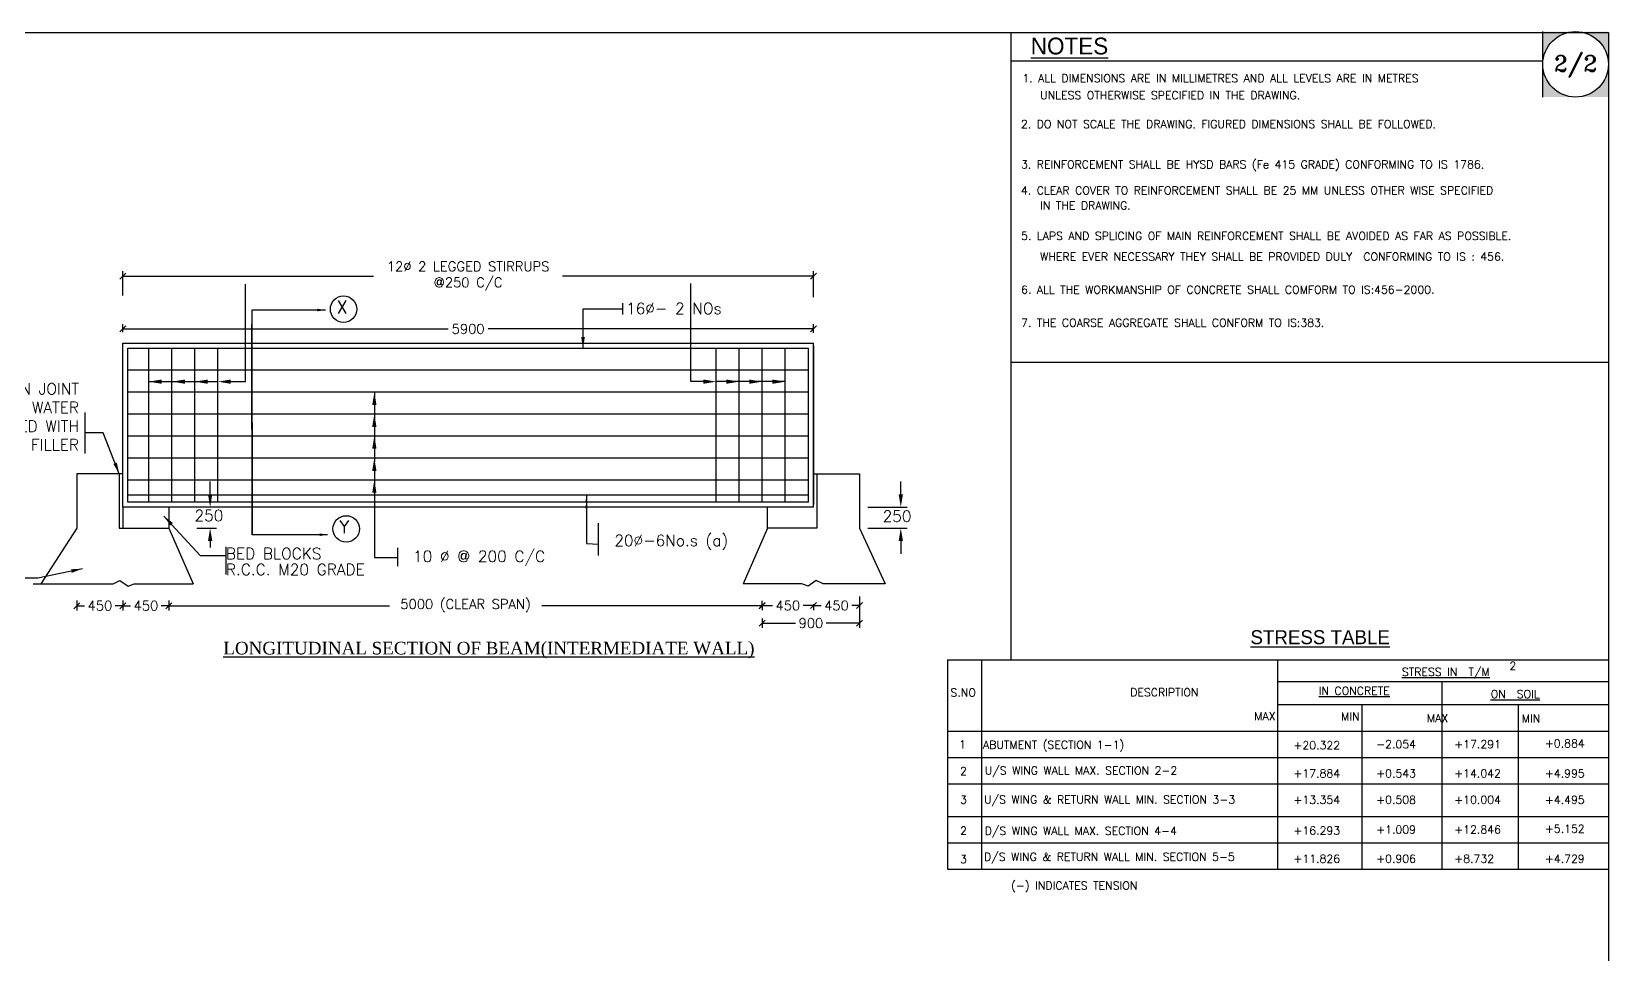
# Model space of a CAD drawing. Header units: inches. Extents: x 103704 to 190976, y -124356 to 89240.
# Drawn here: x 166350 to 190976, y -109412 to -94999 of the extents above; entities that cross this region are included whole.
import ezdxf

# ---------------------------------------------------------------- set-up
doc = ezdxf.new("R2010")
doc.units = ezdxf.units.IN
doc.header["$LTSCALE"] = 100
doc.header["$MEASUREMENT"] = 0
doc.header["$PDMODE"] = 3
for name, color, linetype in [('Dim', 7, 'Continuous'), ('ren', 7, 'Continuous'), ('Text', 7, 'Continuous')]:
    doc.layers.add(name, color=color, linetype=linetype)
doc.styles.add('ARIAL', font='times.ttf')
doc.styles.add('ROMANS', font='romans')
doc.styles.add('ROMANT', font='romant')
doc.styles.get("Standard").update_dxf_attribs({"font": ''})
doc.styles.get('Standard').set_extended_font_data('Univers Extended')
doc.dimstyles.new('ISO-25', dxfattribs={"dimscale": 50, "dimtxt": 2.5, "dimasz": 2.5, "dimexe": 1.25, "dimexo": 0.625, "dimtad": 1, "dimtxsty": 'ROMANS', "dimcen": 2.5, "dimadec": 0, "dimazin": 0, "dimtfac": 1, "dimtmove": 0, "dimatfit": 3, "dimfxl": 1, "dimarcsym": 0})
doc.dimstyles.new('Raj-75', dxfattribs={"dimscale": 75, "dimtxt": 2, "dimasz": 1.25, "dimexe": 1, "dimexo": 0.625, "dimtad": 0, "dimtxsty": 'ROMANS', "dimblk": 'OBLIQUE', "dimcen": 1.25, "dimclrd": 256, "dimclre": 256, "dimclrt": 256, "dimadec": 0, "dimazin": 0, "dimtfac": 1, "dimtmove": 1, "dimatfit": 3, "dimfxl": 1, "dimlwd": -1, "dimlwe": -1, "dimarcsym": 0})

# ---------------------------------------------------------------- blocks, each defined once
blk = doc.blocks.new('_Oblique')
at = {"color": 0, "linetype": 'ByBlock', "lineweight": -2}
blk.add_line((-0.5, -0.5), (0.5, 0.5), dxfattribs=at)
blk = doc.blocks.new('*D205')
at = {"layer": 'Defpoints', "color": 0, "transparency": 16777216}
for p in [(167058, -103838), (167778, -103838), (167778, -103965)]:
    blk.add_point(p, dxfattribs=at)
at = {"layer": 'Dim', "transparency": 16777216}
for p, q in [((167058, -103885), (167058, -104040)), ((167778, -103885), (167778, -104040)), ((167058, -103965), (167179, -103965)), ((167778, -103965), (167658, -103965))]:
    blk.add_line(p, q, dxfattribs=at)
at = {"layer": 'Dim', "transparency": 16777216, "xscale": 93.75, "yscale": 93.75, "zscale": 93.75, "rotation": 180}
blk.add_blockref('_Oblique', (167058, -103965), dxfattribs=at)
at = {"layer": 'Dim', "transparency": 16777216, "xscale": 93.75, "yscale": 93.75, "zscale": 93.75}
blk.add_blockref('_Oblique', (167778, -103965), dxfattribs=at)
at = {"layer": 'Dim', "transparency": 16777216, "insert": (167418, -103965), "char_height": 150, "attachment_point": 5, "style": 'ROMANS'}
blk.add_mtext('450', dxfattribs=at)
blk = doc.blocks.new('*D206')
at = {"layer": 'Defpoints', "color": 0, "transparency": 16777216}
for p in [(167778, -103863), (168495, -103838), (168495, -103965)]:
    blk.add_point(p, dxfattribs=at)
at = {"layer": 'Dim', "transparency": 16777216}
for p, q in [((167778, -103910), (167778, -104040)), ((168495, -103885), (168495, -104040)), ((167778, -103965), (167897, -103965)), ((168495, -103965), (168377, -103965))]:
    blk.add_line(p, q, dxfattribs=at)
at = {"layer": 'Dim', "transparency": 16777216, "xscale": 93.75, "yscale": 93.75, "zscale": 93.75, "rotation": 180}
blk.add_blockref('_Oblique', (167778, -103965), dxfattribs=at)
at = {"layer": 'Dim', "transparency": 16777216, "xscale": 93.75, "yscale": 93.75, "zscale": 93.75}
blk.add_blockref('_Oblique', (168495, -103965), dxfattribs=at)
at = {"layer": 'Dim', "transparency": 16777216, "insert": (168137, -103965), "char_height": 150, "attachment_point": 5, "style": 'ROMANS'}
blk.add_mtext('450', dxfattribs=at)
blk = doc.blocks.new('*D207')
at = {"layer": 'Defpoints', "color": 0, "transparency": 16777216}
for p in [(178561, -103897), (177761, -103928), (178561, -103962)]:
    blk.add_point(p, dxfattribs=at)
at = {"layer": 'Dim', "transparency": 16777216}
for p, q in [((177761, -103962), (177921, -103962)), ((177761, -103975), (177761, -104037)), ((178561, -103962), (178401, -103962)), ((178561, -103944), (178561, -104037))]:
    blk.add_line(p, q, dxfattribs=at)
at = {"layer": 'Dim', "transparency": 16777216, "xscale": 93.75, "yscale": 93.75, "zscale": 93.75, "rotation": 180}
blk.add_blockref('_Oblique', (177761, -103962), dxfattribs=at)
at = {"layer": 'Dim', "transparency": 16777216, "xscale": 93.75, "yscale": 93.75, "zscale": 93.75}
blk.add_blockref('_Oblique', (178561, -103962), dxfattribs=at)
at = {"layer": 'Dim', "transparency": 16777216, "insert": (178161, -103962), "char_height": 150, "attachment_point": 5, "style": 'ROMANS'}
blk.add_mtext('450', dxfattribs=at)
blk = doc.blocks.new('*D208')
at = {"layer": 'Defpoints', "color": 0, "transparency": 16777216}
for p in [(178561, -103897), (179281, -103777), (179281, -103962)]:
    blk.add_point(p, dxfattribs=at)
at = {"layer": 'Dim', "transparency": 16777216}
for p, q in [((179281, -103824), (179281, -104037)), ((178561, -103944), (178561, -104037)), ((178561, -103962), (178681, -103962)), ((179281, -103962), (179161, -103962))]:
    blk.add_line(p, q, dxfattribs=at)
at = {"layer": 'Dim', "transparency": 16777216, "xscale": 93.75, "yscale": 93.75, "zscale": 93.75, "rotation": 180}
blk.add_blockref('_Oblique', (178561, -103962), dxfattribs=at)
at = {"layer": 'Dim', "transparency": 16777216, "xscale": 93.75, "yscale": 93.75, "zscale": 93.75}
blk.add_blockref('_Oblique', (179281, -103962), dxfattribs=at)
at = {"layer": 'Dim', "transparency": 16777216, "insert": (178921, -103962), "char_height": 150, "attachment_point": 5, "style": 'ROMANS'}
blk.add_mtext('450', dxfattribs=at)
blk = doc.blocks.new('*D209')
at = {"layer": 'Defpoints', "color": 0, "transparency": 16777216}
for p in [(168495, -103965), (177761, -103965), (177761, -104030)]:
    blk.add_point(p, dxfattribs=at)
at = {"layer": 'Dim', "transparency": 16777216}
for p, q in [((177761, -103983), (177761, -103890)), ((168495, -103965), (171938, -103965)), ((168495, -104012), (168495, -104040)), ((177761, -103965), (174318, -103965))]:
    blk.add_line(p, q, dxfattribs=at)
at = {"layer": 'Dim', "transparency": 16777216, "xscale": 93.75, "yscale": 93.75, "zscale": 93.75, "rotation": 180}
blk.add_blockref('_Oblique', (168495, -103965), dxfattribs=at)
at = {"layer": 'Dim', "transparency": 16777216, "xscale": 93.75, "yscale": 93.75, "zscale": 93.75}
blk.add_blockref('_Oblique', (177761, -103965), dxfattribs=at)
at = {"layer": 'Dim', "transparency": 16777216, "insert": (173128, -103965), "char_height": 150, "attachment_point": 5, "style": 'ROMANS'}
blk.add_mtext('5000 (CLEAR SPAN)', dxfattribs=at)
blk = doc.blocks.new('*D210')
at = {"layer": 'Defpoints', "color": 0, "transparency": 16777216}
for p in [(177761, -104119), (179281, -103954), (179281, -104236)]:
    blk.add_point(p, dxfattribs=at)
at = {"layer": 'Dim', "transparency": 16777216}
for p, q in [((179281, -104001), (179281, -104311)), ((177761, -104165), (177761, -104311)), ((177761, -104236), (178281, -104236)), ((179281, -104236), (178761, -104236))]:
    blk.add_line(p, q, dxfattribs=at)
at = {"layer": 'Dim', "transparency": 16777216, "xscale": 93.75, "yscale": 93.75, "zscale": 93.75, "rotation": 180}
blk.add_blockref('_Oblique', (177761, -104236), dxfattribs=at)
at = {"layer": 'Dim', "transparency": 16777216, "xscale": 93.75, "yscale": 93.75, "zscale": 93.75}
blk.add_blockref('_Oblique', (179281, -104236), dxfattribs=at)
at = {"layer": 'Dim', "transparency": 16777216, "insert": (178521, -104236), "char_height": 150, "attachment_point": 5, "style": 'ROMANS'}
blk.add_mtext('900', dxfattribs=at)
blk = doc.blocks.new('*D211')
at = {"layer": 'Defpoints', "color": 0, "transparency": 16777216}
for p in [(167775, -98817), (167775, -99166), (178561, -99192)]:
    blk.add_point(p, dxfattribs=at)
at = {"layer": 'Dim', "transparency": 16777216}
for p, q in [((167775, -99119), (167775, -98742)), ((178561, -99145), (178561, -98742)), ((167775, -98817), (171693, -98817)), ((178561, -98817), (174644, -98817))]:
    blk.add_line(p, q, dxfattribs=at)
at = {"layer": 'Dim', "transparency": 16777216, "xscale": 93.75, "yscale": 93.75, "zscale": 93.75, "rotation": 180}
blk.add_blockref('_Oblique', (167775, -98817), dxfattribs=at)
at = {"layer": 'Dim', "transparency": 16777216, "xscale": 93.75, "yscale": 93.75, "zscale": 93.75}
blk.add_blockref('_Oblique', (178561, -98817), dxfattribs=at)
at = {"layer": 'Dim', "transparency": 16777216, "insert": (173168, -98817), "char_height": 150, "attachment_point": 5, "style": 'ROMANS'}
blk.add_mtext('12%%C 2 LEGGED STIRRUPS\\P@250 C/C ', dxfattribs=at)
blk = doc.blocks.new('*D212')
at = {"layer": 'Defpoints', "color": 0, "transparency": 16777216}
for p in [(178561, -99644), (167775, -99740), (178561, -99751)]:
    blk.add_point(p, dxfattribs=at)
at = {"layer": 'Dim', "transparency": 16777216}
for p, q in [((167775, -99693), (167775, -99569)), ((167775, -99644), (172857, -99644)), ((178561, -99644), (173479, -99644)), ((178561, -99704), (178561, -99569))]:
    blk.add_line(p, q, dxfattribs=at)
at = {"layer": 'Dim', "transparency": 16777216, "xscale": 93.75, "yscale": 93.75, "zscale": 93.75, "rotation": 180}
blk.add_blockref('_Oblique', (167775, -99644), dxfattribs=at)
at = {"layer": 'Dim', "transparency": 16777216, "xscale": 93.75, "yscale": 93.75, "zscale": 93.75}
blk.add_blockref('_Oblique', (178561, -99644), dxfattribs=at)
at = {"layer": 'Dim', "transparency": 16777216, "insert": (173168, -99644), "char_height": 150, "attachment_point": 5, "style": 'ROMANS'}
blk.add_mtext('5900', dxfattribs=at)

msp = doc.modelspace()

# ---------------------------------------------------------------- hatches: boundary and pattern name
at = {"ltscale": 5}
h = msp.add_hatch(color=7, dxfattribs=at)
h.paths.add_polyline_path([(189950.384, -95511.47, -0.414213562), (190462.383, -94999.471), (189949.943, -94999.471), (189949.943, -96023.468), (190462.383, -96023.468, -0.414213562)])
h.paths.add_polyline_path([(190975.765, -94999.471), (190462.383, -94999.471, -0.414213562), (190974.381, -95511.47, -0.414213562), (190462.383, -96023.468), (190975.765, -96023.468)])

# ---------------------------------------------------------------- linework, layer by layer
at = {"color": 7}
for p, q in [((181645.298, -95016.856), (181645.298, -104811.598)), ((189949.943, -96023.468), (189949.943, -94999.471)), ((181645.298, -95458.023), (189956.008, -95458.023)), ((190967.625, -95433.023), (190973.719, -95433.023)), ((190970.658, -95458.023), (190973.719, -95458.023)), ((180653.282, -104811.598), (180653.282, -108080.035)), ((180653.282, -104811.598), (190975.765, -104811.598)), ((181183.5, -104811.598), (181183.5, -108080.035)), ((185809.912, -104811.598), (185809.912, -108080.035)), ((190975.765, -104811.598), (190975.765, -108012.638)), ((185809.912, -105148.946), (190975.765, -105148.946)), ((188373.453, -105148.946), (188373.453, -108080.035)), ((185809.912, -105506.471), (190975.765, -105506.471)), ((185809.912, -105618.797), (185809.912, -108080.035)), ((187124.497, -105506.471), (187124.497, -108080.035)), ((189565.743, -105506.471), (189565.743, -108080.035)), ((180653.282, -105922.908), (190975.765, -105922.908)), ((188373.453, -105956.145), (188373.453, -108080.035)), ((180653.282, -106335.239), (190975.765, -106335.239)), ((187124.497, -106313.67), (187124.497, -108080.035)), ((189565.743, -106313.67), (189565.743, -108080.035)), ((180653.282, -106747.57), (190975.765, -106747.57)), ((180653.282, -107255.373), (190975.765, -107255.373)), ((180653.282, -107667.704), (190975.765, -107667.704)), ((180653.282, -108080.035), (190975.765, -108080.035))]:
    msp.add_line(p, q, dxfattribs=at)
at = {"color": 0}
for p, q in [((167775.478, -102426.351), (167775.478, -99866.351)), ((167775.478, -99866.351), (178560.933, -99866.351)), ((167775.478, -99866.351), (178560.933, -99866.351)), ((178560.933, -102426.351), (178560.933, -99866.351)), ((178560.933, -99906.351), (178560.933, -102386.351)), ((167055.478, -101906.351), (167055.478, -102755.153)), ((167780.458, -101906.351), (167055.478, -101906.351)), ((167720.648, -101906.351), (167720.648, -102755.153)), ((178555.953, -101906.351), (179280.933, -101906.351)), ((178615.763, -101906.351), (178615.763, -102755.153)), ((179280.933, -101906.351), (179280.933, -102755.153)), ((178560.933, -102426.351), (167775.478, -102426.351)), ((167775.478, -102426.351), (167775.478, -102755.153)), ((168495.478, -102426.351), (168495.478, -102755.153)), ((167055.478, -102755.153), (166495.609, -103624.532)), ((167720.648, -102755.153), (168495.478, -102755.153)), ((168495.478, -102755.153), (168874.496, -103625.616)), ((177840.933, -102755.153), (177461.915, -103625.616)), ((178615.763, -102755.153), (177840.933, -102755.153)), ((179280.933, -102755.153), (179679.645, -103624.532)), ((166377.789, -103624.532), (167624.013, -103625.616)), ((167624.013, -103625.616), (167730.64, -103571.875)), ((167730.64, -103571.875), (167859.048, -103660.474)), ((167859.048, -103660.474), (167954.534, -103625.616)), ((167954.534, -103625.616), (168874.496, -103625.616)), ((178381.878, -103625.616), (177461.915, -103625.616)), ((178477.363, -103660.474), (178381.878, -103625.616)), ((178605.771, -103571.875), (178477.363, -103660.474)), ((178712.398, -103625.616), (178605.771, -103571.875)), ((179679.645, -103624.532), (178712.398, -103625.616))]:
    msp.add_line(p, q, dxfattribs=at)
at = {"color": 7, "ltscale": 5}
msp.add_line((181645.298, -100161.757), (190975.765, -100161.757), dxfattribs=at)
at = {"color": 0, "ltscale": 5}
msp.add_line((177840.933, -102755.153), (177840.933, -102426.351), dxfattribs=at)
at = {"color": 7, "ltscale": 5}
msp.add_circle((190462.383, -95511.47), 511.999, dxfattribs=at)
at = {"layer": 'Dim'}
for p, q in [((169690.024, -100463.926), (169690.024, -98942.972)), ((176646.388, -100463.926), (176646.388, -98932.258)), ((175581.834, -99416.145), (175581.834, -99240.775)), ((169461.968, -100466.816), (169690.024, -100463.926)), ((176874.443, -100466.816), (176646.388, -100463.926)), ((167186.384, -101590.777), (167186.384, -100946.349)), ((171703.738, -101860.254), (171706.628, -102140.127)), ((169139.437, -102226.351), (169139.437, -102026.351)), ((179924.891, -102226.351), (179924.891, -102026.351)), ((171703.738, -102202.386), (171703.738, -103210.301)), ((179410.933, -102426.351), (180024.891, -102426.351)), ((175205.634, -103181.877), (175205.634, -102677.941)), ((168932.457, -102755.153), (169239.437, -102755.153)), ((179410.933, -102755.153), (180024.891, -102755.153)), ((169139.437, -102955.153), (169139.437, -103055.153)), ((169384.793, -103047.038), (169384.793, -103478.498)), ((172066.867, -103061.795), (172066.867, -103350.12)), ((179924.891, -102955.153), (179924.891, -103155.153)), ((171703.738, -103210.301), (172066.867, -103210.301))]:
    msp.add_line(p, q, dxfattribs=at)
msp.add_lwpolyline([(145429.423, -95016.856), (190975.765, -95016.856), (190975.765, -124355.842), (145429.423, -124355.842)], close=True, dxfattribs=at)
for points in [[(168381.968, -100466.816), (168901.968, -100466.816), (169261.968, -100466.816)], [(177920.933, -100466.816), (177400.933, -100466.816), (177040.933, -100466.816)], [(171703.738, -100832.071), (171703.738, -101352.071), (171703.738, -101712.071)], [(175016.629, -102239.458), (175016.394, -102996.503), (175205.634, -103004.823)]]:
    msp.add_lwpolyline(points, dxfattribs=at)
for centre in [(171223.001, -99334.66), (171264.308, -102766.871)]:
    msp.add_circle(centre, 206.457, dxfattribs=at)
for points in [[(168381.968, -100500.149), (168181.968, -100466.816), (168381.968, -100433.483)], [(168745.704, -100500.149), (168545.704, -100466.816), (168745.704, -100433.483)], [(169101.968, -100500.149), (168901.968, -100466.816), (169101.968, -100433.483)], [(169461.968, -100500.149), (169261.968, -100466.816), (169461.968, -100433.483)], [(176840.933, -100500.149), (177040.933, -100466.816), (176840.933, -100433.483)], [(177200.933, -100500.149), (177400.933, -100466.816), (177200.933, -100433.483)], [(177557.197, -100500.149), (177757.197, -100466.816), (177557.197, -100433.483)], [(177920.933, -100500.149), (178120.933, -100466.816), (177920.933, -100433.483)], [(171670.405, -100832.071), (171703.738, -100632.071), (171737.071, -100832.071)], [(171670.405, -101172.777), (171703.738, -100972.777), (171737.071, -101172.777)], [(171670.405, -101511.769), (171703.738, -101311.769), (171737.071, -101511.769)], [(171670.405, -101860.254), (171703.738, -101660.254), (171737.071, -101860.254)], [(171670.405, -102202.386), (171703.738, -102002.386), (171737.071, -102202.386)], [(169106.103, -102226.351), (169172.77, -102226.351), (169139.437, -102426.351)], [(174997.556, -102443.067), (175014.222, -102343.067), (175030.889, -102443.067)], [(174999.665, -102337.675), (175016.332, -102237.675), (175032.998, -102337.675)], [(179891.558, -102226.351), (179958.225, -102226.351), (179924.891, -102426.351)], [(169106.103, -102955.153), (169172.77, -102955.153), (169139.437, -102755.153)], [(179891.558, -102955.153), (179958.225, -102955.153), (179924.891, -102755.153)]]:
    msp.add_solid(points, dxfattribs=at)
at = {"layer": 'ren', "ltscale": 5}
for p, q in [((167855.478, -102346.351), (167855.478, -99946.351)), ((167855.478, -99946.351), (178480.933, -99946.351)), ((168181.968, -102346.351), (168181.968, -99946.351)), ((168541.968, -102346.351), (168541.968, -99946.351)), ((168901.968, -102346.351), (168901.968, -99946.351)), ((169261.968, -102346.351), (169261.968, -99946.351)), ((177040.933, -102346.351), (177040.933, -99946.351)), ((177400.933, -102346.351), (177400.933, -99946.351)), ((177760.933, -102346.351), (177760.933, -99946.351)), ((178120.933, -102346.351), (178120.933, -99946.351)), ((178480.933, -102346.351), (178480.933, -99946.351)), ((178480.933, -100289.215), (167855.478, -100289.215)), ((178480.933, -100632.071), (167855.478, -100632.071)), ((178480.933, -100974.927), (167855.478, -100974.927)), ((178480.933, -101317.783), (167855.478, -101317.783)), ((178480.933, -101660.639), (167855.478, -101660.639)), ((178480.933, -102003.495), (167855.478, -102003.495)), ((178480.933, -102239.458), (167855.478, -102239.458)), ((178480.933, -102346.351), (167855.478, -102346.351))]:
    msp.add_line(p, q, dxfattribs=at)

# ---------------------------------------------------------------- texts
at = {"color": 7}
for s, height, p in [('%%UNOTES', 262.5, (181954.774, -95356.958)), ('%%USTRESS TABLE', 218.75, (185384.744, -104566.473))]:
    msp.add_text(s, height=height, dxfattribs=at).set_placement(p)
for s, height, style, p in [('2/2', 250, 'ROMANT', (190124.859, -95625.428)), ('1. ALL DIMENSIONS ARE IN MILLIMETRES AND ALL LEVELS ARE IN METRES', 125, 'ROMANS', (181822.838, -95790.55)), ('UNLESS OTHERWISE SPECIFIED IN THE DRAWING.', 125, 'ROMANS', (182100.421, -96057.269)), ('2. DO NOT SCALE THE DRAWING. FIGURED DIMENSIONS SHALL BE FOLLOWED.', 125, 'ROMANS', (181800.224, -96507.358)), ('3. REINFORCEMENT SHALL BE HYSD BARS (Fe 415 GRADE) CONFORMING TO IS 1786.', 125, 'ROMANS', (181802.553, -97136.656)), ('4. CLEAR COVER TO REINFORCEMENT SHALL BE 25 MM UNLESS OTHER WISE SPECIFIED', 125, 'ROMANS', (181800.224, -97543.358)), ('IN THE DRAWING.', 125, 'ROMANS', (182100.421, -97777.716)), ('5. LAPS AND SPLICING OF MAIN REINFORCEMENT SHALL BE AVOIDED AS FAR AS POSSIBLE.', 125, 'ROMANS', (181803.487, -98253.421)), ('WHERE EVER NECESSARY THEY SHALL BE PROVIDED DULY  CONFORMING TO IS : 456.', 125, 'ROMANS', (182100.793, -98577.321)), ('6. ALL THE WORKMANSHIP OF CONCRETE SHALL COMFORM TO IS:456-2000.', 125, 'ROMANS', (181803.487, -99093.372)), ('7. THE COARSE AGGREGATE SHALL CONFORM TO IS:383.', 125, 'ROMANS', (181803.487, -99609.036)), ('2', 125, 'ROMANS', (189428.489, -104967.465)), ('%%USTRESS IN  T/M', 125, 'ROMANS', (187749.771, -105062.132)), ('S.NO', 125, 'ROMANS', (180700.692, -105385.274)), ('DESCRIPTION', 125, 'ROMANS', (183507.351, -105380.445)), ('%%UIN CONCRETE', 125, 'ROMANS', (186450.614, -105357.166)), ('%%UON  SOIL', 125, 'ROMANS', (189136.216, -105408.279)), ('                       MAX      ', 125, 'ROMANS', (183301.963, -105752.039)), ('                       MIN', 125, 'ROMANS', (184658.226, -105759.927)), ('                       MAX      ', 125, 'ROMANS', (185998.199, -105786.369)), ('                       MIN', 125, 'ROMANS', (187478.966, -105787.764)), ('1', 125, 'ROMANS', (180834.726, -106193.412)), (' ABUTMENT (SECTION 1-1)', 125, 'ROMANS', (181122.61, -106199.801)), ('+20.322', 125, 'ROMANS', (186057.036, -106207.604)), ('-2.054', 125, 'ROMANS', (187349.029, -106191.047)), ('+17.291', 125, 'ROMANS', (188567.891, -106191.047)), ('+0.884', 125, 'ROMANS', (189983.332, -106178.432)), ('2', 125, 'ROMANS', (180849.8, -106611.152)), ('U/S WING WALL MAX. SECTION 2-2', 125, 'ROMANS', (181235.641, -106602.498)), ('+17.884', 125, 'ROMANS', (186057.036, -106646.685)), ('+0.543', 125, 'ROMANS', (187349.029, -106646.685)), ('+14.042', 125, 'ROMANS', (188567.891, -106646.685)), ('+4.995', 125, 'ROMANS', (189983.332, -106646.685)), ('3', 125, 'ROMANS', (180849.8, -107057.582)), ('U/S WING & RETURN WALL MIN. SECTION 3-3', 125, 'ROMANS', (181224.223, -107055.673)), ('+13.354', 125, 'ROMANS', (186057.036, -107059.016)), ('+0.508', 125, 'ROMANS', (187349.029, -107059.016)), ('+10.004', 125, 'ROMANS', (188567.891, -107059.016)), ('+4.495', 125, 'ROMANS', (189983.332, -107059.016)), ('2', 125, 'ROMANS', (180849.8, -107540.824)), ('D/S WING WALL MAX. SECTION 4-4', 125, 'ROMANS', (181235.641, -107544.018)), ('+16.293', 125, 'ROMANS', (186057.036, -107540.068)), ('+1.009', 125, 'ROMANS', (187349.029, -107523.511)), ('+12.846', 125, 'ROMANS', (188567.891, -107523.511)), ('+5.152', 125, 'ROMANS', (189983.332, -107510.897)), ('D/S WING & RETURN WALL MIN. SECTION 5-5', 125, 'ROMANS', (181224.223, -107949.806)), ('+11.826', 125, 'ROMANS', (186057.036, -107979.15)), ('+0.906', 125, 'ROMANS', (187349.029, -107979.15)), ('+8.732', 125, 'ROMANS', (188567.891, -107979.15)), ('+4.729', 125, 'ROMANS', (189983.332, -107979.15)), ('3', 125, 'ROMANS', (180849.8, -107987.254)), ('(-) INDICATES TENSION', 125, 'ROMANS', (181647.978, -108398.798))]:
    msp.add_text(s, height=height, dxfattribs=dict(at, style=style)).set_placement(p)
at = {"color": 0, "linetype": 'Continuous', "style": 'ARIAL'}
msp.add_text('%%ULONGITUDINAL SECTION OF BEAM(INTERMEDIATE WALL)', height=196.5598, dxfattribs=at).set_placement((169344.886, -104726.232))
at = {"layer": 'Dim', "char_height": 200, "attachment_point": 1, "style": 'ROMANS'}
for s, insert in [('{\\Fsimplex.shx;X}', (171112.545, -99200.414)), ('{\\Fsimplex.shx;Y}', (171153.852, -102632.624))]:
    msp.add_mtext(s, dxfattribs=dict(at, insert=insert))
at = {"layer": 'Text', "style": 'ROMANS'}
for s, p in [('BED BLOCKS', (169385.688, -103239.407)), ('R.C.C. M20 GRADE', (169385.688, -103488.422))]:
    msp.add_text(s, height=175, dxfattribs=at).set_placement(p)
at = {"layer": 'Text', "char_height": 175, "style": 'ROMANS'}
for s, insert, attachment_point in [('{\\Fsimplex|c0;16%%C- 2 NOs}', (175634.376, -99236.912), 1), ('{\\Fsimplex.shx;12 THICK EXPANSION JOINT\\PWITH 150 WIDE PVC WATER\\PSTOPPER AND FILLED WITH\\PASPHALT JOINT FILLER}', (167092.202, -101541.085), 9), ('250', (169345.23, -102645.65), 9), ('250', (180091.471, -102655.819), 9), ('20%%C-6No.s (a)', (177228.872, -103093.475), 9), ('{\\Fsimplex|c0;10 %%C @ 200 C/C}', (174370.582, -103341.394), 9)]:
    msp.add_mtext(s, dxfattribs=dict(at, insert=insert, attachment_point=attachment_point))

# ---------------------------------------------------------------- dimensions: what is measured, and where the dimension line sits
at = {"layer": 'Dim'}
for base, p1, p2, text, picture, middle in [((167775.478, -98816.881), (178560.933, -99191.557), (167775.478, -99166.164), '12%%C 2 LEGGED STIRRUPS\\P@250 C/C ', '*D211', (173168.206, -98816.881)), ((178560.933, -99644.137), (167775.478, -99739.831), (178560.933, -99750.807), '5900', '*D212', (173168.206, -99644.137)), ((177760.933, -103965.104), (168495.478, -103965.104), (177760.933, -104029.789), '5000 (CLEAR SPAN)', '*D209', (173128.206, -103965.104)), ((167778.408, -103965.104), (167058.408, -103838.203), (167778.408, -103838.203), '450', '*D205', (167418.408, -103965.104)), ((168495.478, -103965.104), (167778.408, -103863.203), (168495.478, -103838.203), '450', '*D206', (168136.943, -103965.104)), ((178560.933, -103962.384), (177760.933, -103927.952), (178560.933, -103897.141), '450', '*D207', (178160.933, -103962.384)), ((179280.933, -103962.384), (178560.933, -103897.141), (179280.933, -103777.127), '450', '*D208', (178920.933, -103962.384)), ((179280.933, -104236.18), (177760.933, -104118.522), (179280.933, -103954.051), '900', '*D210', (178520.933, -104236.18))]:
    dim = msp.add_linear_dim(base=base, p1=p1, p2=p2, text=text, dimstyle='Raj-75', override={"dimfxl": 150}, dxfattribs=at)
    dim.commit()
    dim.dimension.update_dxf_attribs({"geometry": picture, "text_midpoint": middle})

# ---------------------------------------------------------------- leaders
for points, override in [([(170938.882, -99348.811), (169791.258, -99348.811), (169797.909, -102856.775)], {"dimgap": 0.625, "dimtad": 0}), ([(174962.229, -99946.351), (174962.229, -99328.46), (175581.834, -99328.46)], {"dimasz": 3.5, "dimtad": 0}), ([(170972.479, -102856.775), (169797.909, -102856.775), (169792.52, -99566.651)], {"dimgap": 0.625, "dimtad": 0}), ([(168181.968, -100466.816), (168541.968, -100466.816), (168901.968, -100466.816)], {"dimgap": 0.625, "dimtad": 0}), ([(178120.933, -100466.816), (177760.933, -100466.816), (177400.933, -100466.816)], {"dimgap": 0.625, "dimtad": 0}), ([(171703.738, -100632.071), (171703.738, -100992.071), (171703.738, -101352.071)], {"dimgap": 0.625, "dimtad": 0}), ([(167720.648, -101906.351), (167467.308, -101268.563), (167186.384, -101268.563)], {"dimasz": 3.5, "dimtad": 0}), ([(168418.484, -102565.498), (168985.885, -103179.63), (169384.793, -103179.63)], {"dimasz": 3.5, "dimgap": 0.625, "dimtad": 0}), ([(167143.711, -103388.318), (166446.303, -103536.741), (166047.395, -103536.741)], {"dimasz": 3.5, "dimtad": 0})]:
    msp.add_leader(points, dimstyle='ISO-25', override=override, dxfattribs=at)

doc.saveas('drawing.dxf')
